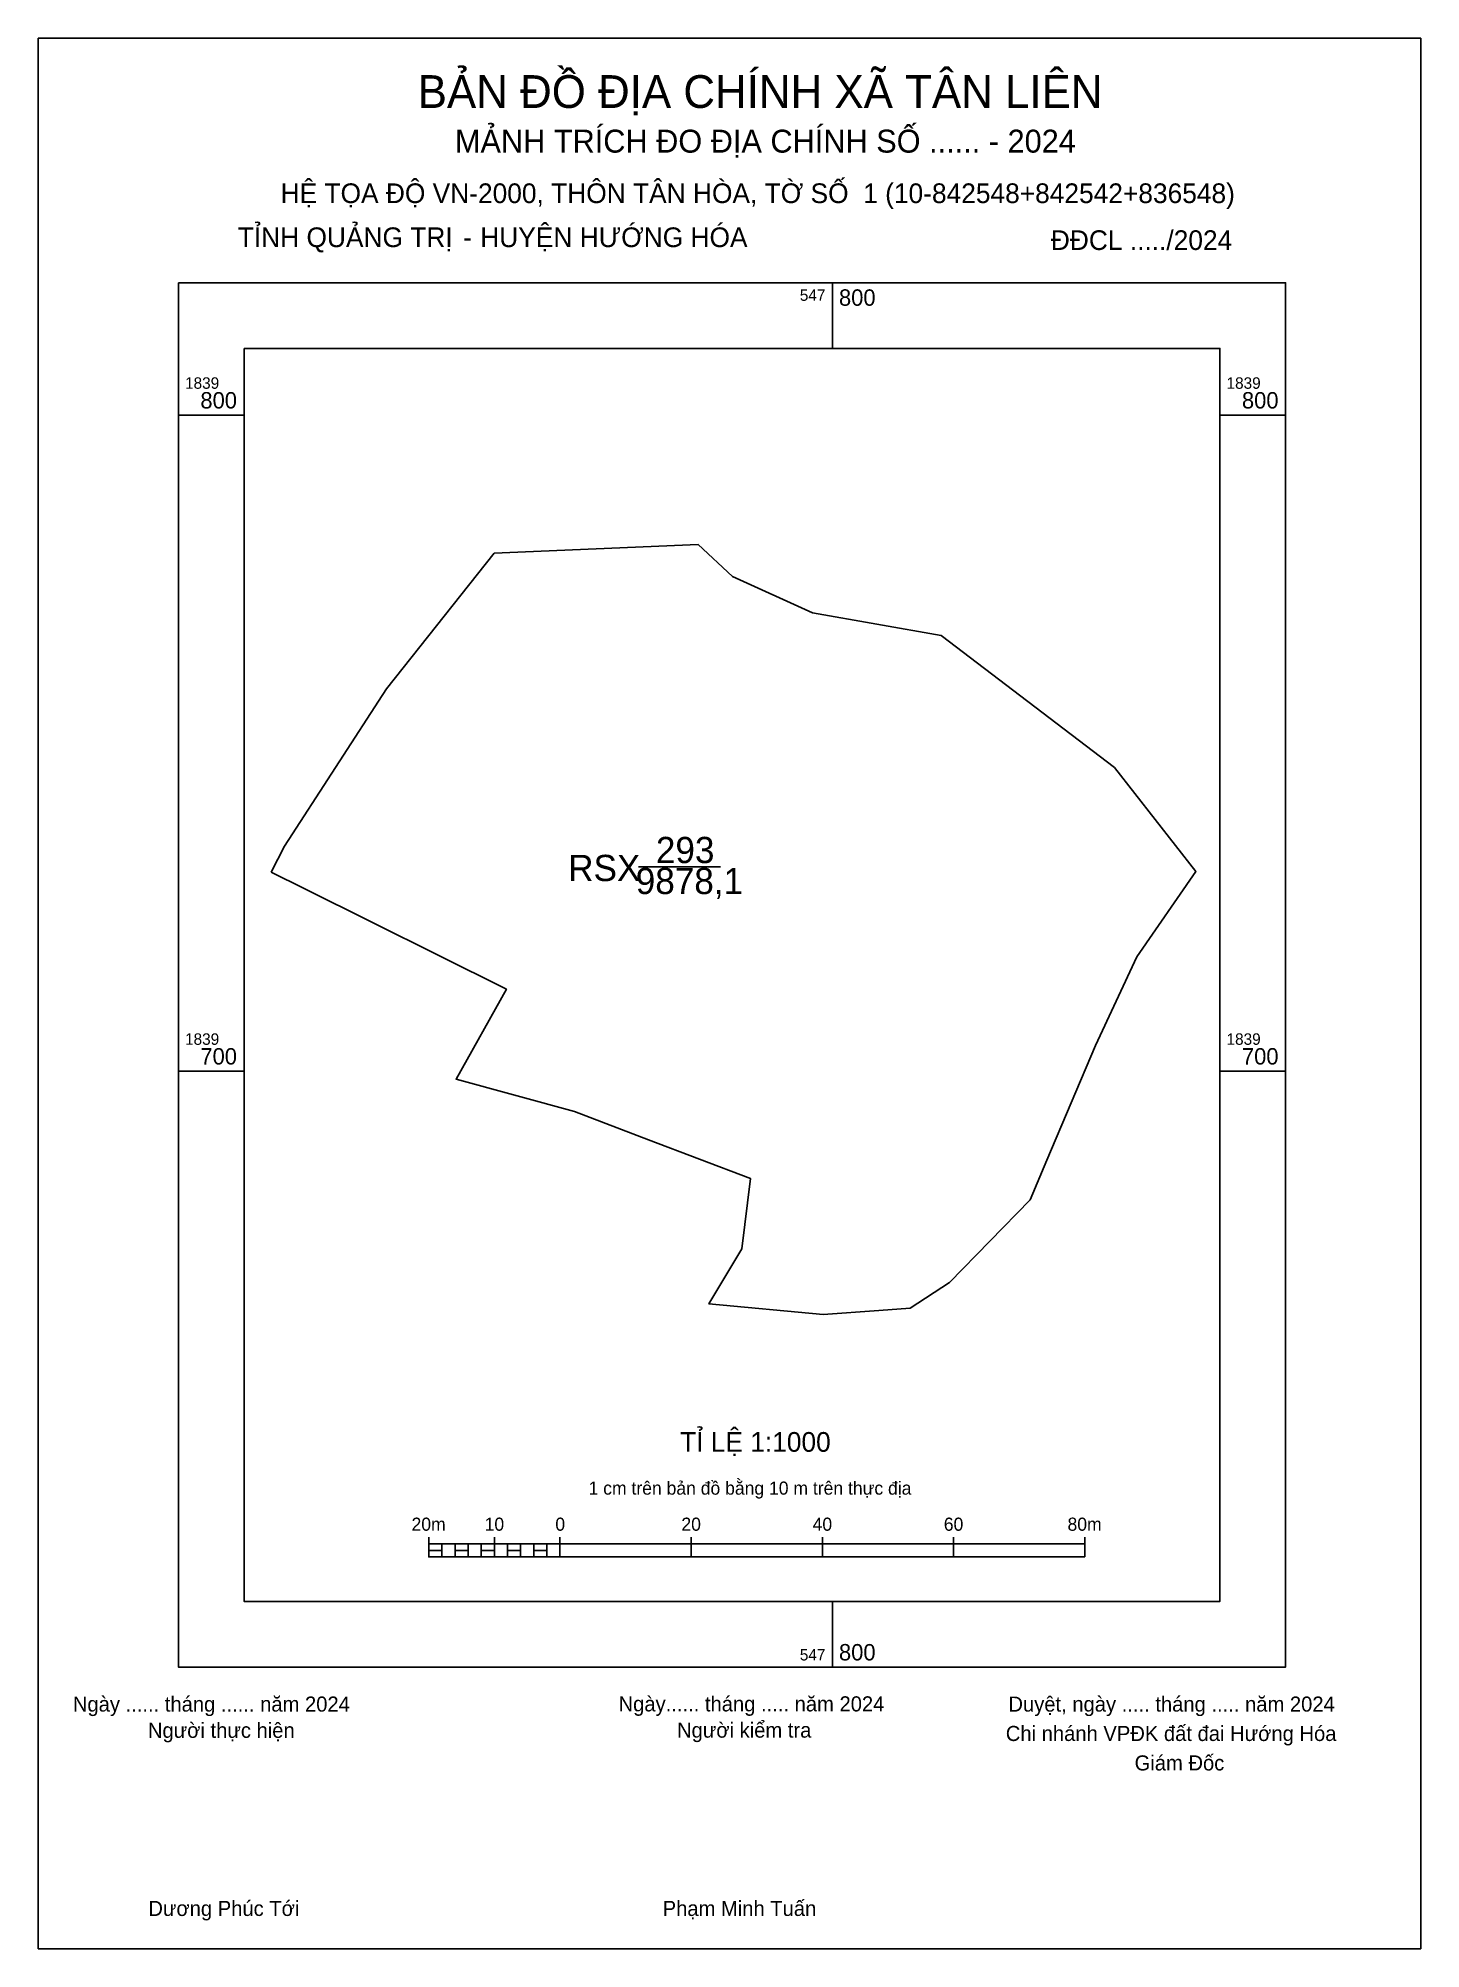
# Model space of a CAD drawing. Extents: x 547679 to 547890, y 1839566 to 1839857.
import ezdxf

# ---------------------------------------------------------------- set-up
doc = ezdxf.new("R2010")
doc.units = 0
for name, color, linetype in [('Level 1', 7, 'Continuous'), ('Level 10', 7, 'Continuous'), ('Level 2', 7, 'Continuous'), ('Level 36', 7, 'Continuous'), ('Level 6', 7, 'Continuous'), ('Level 62', 7, 'Continuous'), ('Level 63', 7, 'Continuous')]:
    doc.layers.add(name, color=color, linetype=linetype)

msp = doc.modelspace()

# ---------------------------------------------------------------- linework, layer by layer
at = {"layer": 'Level 1'}
for p, q in [((547678.93, 1839857.44), (547678.93, 1839857.44)), ((547889.69, 1839566.21), (547889.69, 1839566.21))]:
    msp.add_line(p, q, dxfattribs=at)
at = {"layer": 'Level 10'}
msp.add_lwpolyline([(547714.43, 1839730.31), (547716.45, 1839734.26), (547732.04, 1839758.26), (547748.45, 1839778.97), (547779.53, 1839780.26), (547784.76, 1839775.4), (547796.98, 1839769.84), (547816.59, 1839766.42), (547842.98, 1839746.25), (547855.39, 1839730.44), (547846.43, 1839717.42), (547840.09, 1839703.89), (547832.71, 1839686.43), (547830.14, 1839680.35), (547817.87, 1839667.79), (547811.84, 1839663.88), (547807.06, 1839663.52), (547798.59, 1839662.87), (547781.17, 1839664.51), (547786.19, 1839672.9), (547787.52, 1839683.61), (547771.97, 1839689.52), (547760.66, 1839693.83), (547742.63, 1839698.79), (547750.3, 1839712.46), (547719.45, 1839727.81)], close=True, dxfattribs=at)
at = {"layer": 'Level 2'}
msp.add_lwpolyline([(547678.93, 1839857.44), (547889.69, 1839857.44), (547889.69, 1839566.21), (547678.93, 1839566.21)], close=True, dxfattribs=at)
at = {"layer": 'Level 36'}
msp.add_line((547770.42, 1839731.11), (547782.94, 1839731.11), dxfattribs=at)
at = {"layer": 'Level 62'}
msp.add_lwpolyline([(547710.31, 1839810.16), (547859.08, 1839810.16), (547859.08, 1839619.16), (547710.31, 1839619.16)], close=True, dxfattribs=at)
at = {"layer": 'Level 63'}
for p, q in [((547678.93, 1839852.44), (547678.93, 1839857.44)), ((547678.93, 1839857.44), (547683.93, 1839857.44)), ((547678.93, 1839852.44), (547678.93, 1839857.44)), ((547678.93, 1839857.44), (547683.93, 1839857.44)), ((547884.69, 1839857.44), (547889.69, 1839857.44)), ((547884.69, 1839857.44), (547889.69, 1839857.44)), ((547889.69, 1839857.44), (547889.69, 1839852.44)), ((547889.69, 1839857.44), (547889.69, 1839852.44)), ((547678.93, 1839852.44), (547678.93, 1839852.44)), ((547678.93, 1839852.44), (547678.93, 1839852.44)), ((547800, 1839820.16), (547800, 1839810.16)), ((547700.31, 1839800), (547710.31, 1839800)), ((547859.08, 1839800), (547869.08, 1839800)), ((547700.31, 1839700), (547710.31, 1839700)), ((547859.08, 1839700), (547869.08, 1839700)), ((547738.47, 1839628.93), (547738.47, 1839625.93)), ((547748.47, 1839628.93), (547748.47, 1839625.93)), ((547758.47, 1839628.93), (547758.47, 1839625.93)), ((547778.47, 1839628.93), (547778.47, 1839625.93)), ((547798.47, 1839628.93), (547798.47, 1839625.93)), ((547818.47, 1839628.93), (547818.47, 1839625.93)), ((547838.47, 1839628.93), (547838.47, 1839625.93)), ((547738.47, 1839627.93), (547838.47, 1839627.93)), ((547738.47, 1839625.93), (547838.47, 1839625.93)), ((547740.47, 1839627.93), (547740.47, 1839625.93)), ((547742.47, 1839627.93), (547742.47, 1839625.93)), ((547744.47, 1839627.93), (547744.47, 1839625.93)), ((547746.47, 1839627.93), (547746.47, 1839625.93)), ((547748.47, 1839627.93), (547748.47, 1839625.93)), ((547750.47, 1839627.93), (547750.47, 1839625.93)), ((547752.47, 1839627.93), (547752.47, 1839625.93)), ((547754.47, 1839627.93), (547754.47, 1839625.93)), ((547756.47, 1839627.93), (547756.47, 1839625.93)), ((547758.47, 1839627.93), (547758.47, 1839625.93)), ((547800, 1839619.16), (547800, 1839609.16)), ((547678.93, 1839566.21), (547678.93, 1839571.21)), ((547678.93, 1839566.21), (547678.93, 1839571.21)), ((547889.69, 1839571.21), (547889.69, 1839566.21)), ((547889.69, 1839571.21), (547889.69, 1839566.21)), ((547683.93, 1839566.21), (547678.93, 1839566.21)), ((547683.93, 1839566.21), (547678.93, 1839566.21)), ((547889.69, 1839566.21), (547884.69, 1839566.21)), ((547889.69, 1839566.21), (547884.69, 1839566.21))]:
    msp.add_line(p, q, dxfattribs=at)
for points in [[(547700.31, 1839820.16), (547700.31, 1839609.16), (547869.08, 1839609.16), (547869.08, 1839820.16)], [(547738.47, 1839626.93), (547740.47, 1839626.93), (547740.47, 1839625.93), (547738.47, 1839625.93)], [(547738.47, 1839626.93), (547740.47, 1839626.93), (547740.47, 1839625.93), (547738.47, 1839625.93)], [(547742.47, 1839626.93), (547744.47, 1839626.93), (547744.47, 1839625.93), (547742.47, 1839625.93)], [(547746.47, 1839626.93), (547748.47, 1839626.93), (547748.47, 1839625.93), (547746.47, 1839625.93)], [(547750.47, 1839626.93), (547752.47, 1839626.93), (547752.47, 1839625.93), (547750.47, 1839625.93)], [(547754.47, 1839626.93), (547756.47, 1839626.93), (547756.47, 1839625.93), (547754.47, 1839625.93)]]:
    msp.add_lwpolyline(points, close=True, dxfattribs=at)

# ---------------------------------------------------------------- texts
at = {"layer": 'Level 1'}
for s, p in [('293', (547773.09, 1839731.7)), ('RSX', (547759.72, 1839728.96)), ('9878,1', (547770.02, 1839726.98))]:
    msp.add_text(s, height=4, dxfattribs=at).set_placement(p)
at = {"layer": 'Level 6'}
for s, p in [('HỆ TỌA ÐỘ VN-2000, THÔN TÂN HÒA, TỜ SỐ  1 (10-842548+842542+836548)', (547715.88, 1839832.31)), ('TỈ LỆ 1:1000', (547776.77, 1839641.97))]:
    msp.add_text(s, height=3, dxfattribs=at).set_placement(p)
at = {"layer": 'Level 63'}
for s, height, p in [('BẢN ĐỒ ĐỊA CHÍNH XÃ TÂN LIÊN', 5, (547736.78, 1839846.81)), ('MẢNH TRÍCH ĐO ĐỊA CHÍNH SỐ ...... - 2024', 3.5, (547742.45, 1839840)), ('TỈNH QUẢNG TRỊ', 3, (547709.35, 1839825.6)), ('-', 3, (547743.72, 1839825.6)), (' HUYỆN HƯỚNG HÓA', 3, (547745.2, 1839825.6)), ('ĐĐCL ...../2024', 3, (547833.3, 1839825.16)), ('547', 1.75, (547795.03, 1839817.41)), ('800', 2.5, (547801, 1839816.66)), ('1839', 1.75, (547701.31, 1839804)), ('1839', 1.75, (547860.08, 1839804)), ('800', 2.5, (547703.65, 1839801)), ('800', 2.5, (547862.43, 1839801)), ('1839', 1.75, (547701.31, 1839704)), ('1839', 1.75, (547860.08, 1839704)), ('700', 2.5, (547703.65, 1839701)), ('700', 2.5, (547862.43, 1839701)), ('1 cm trên bản đồ bằng 10 m trên thực địa', 2, (547762.83, 1839635.43)), ('20m', 2, (547735.84, 1839629.93)), ('10', 2, (547746.98, 1839629.93)), ('0', 2, (547757.76, 1839629.93)), ('20', 2, (547776.98, 1839629.93)), ('40', 2, (547796.98, 1839629.93)), ('60', 2, (547816.98, 1839629.93)), ('80m', 2, (547835.84, 1839629.93)), ('547', 1.75, (547795.03, 1839610.16)), ('800', 2.5, (547801, 1839610.16)), ('Ngày ...... tháng ...... năm 2024', 2.3, (547684.21, 1839602.36)), ('Ngày...... tháng ..... năm 2024', 2.3, (547767.4, 1839602.39)), ('Duyệt, ngày ..... tháng ..... năm 2024', 2.3, (547826.83, 1839602.36)), ('Người thực hiện', 2.3, (547695.65, 1839598.36)), ('Người kiểm tra', 2.3, (547776.31, 1839598.39)), ('Chi nhánh VPĐK đất đai Hướng Hóa', 2.3, (547826.43, 1839597.88)), ('Giám Đốc', 2.3, (547846.07, 1839593.39)), ('Dương Phúc Tới', 2.3, (547695.72, 1839571.21)), ('Phạm Minh Tuấn', 2.3, (547774.12, 1839571.21))]:
    msp.add_text(s, height=height, dxfattribs=at).set_placement(p)

doc.saveas('drawing.dxf')
